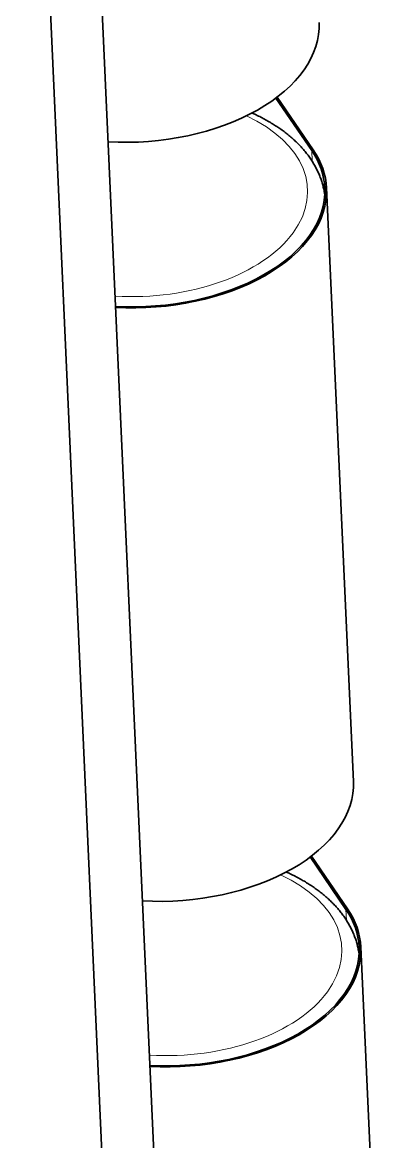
# Model space of a CAD drawing. Extents: x 23 to 417, y 3 to 294.
# Drawn here: x 337.94 to 340.06, y 102.47 to 108.96 of the extents above; entities that cross this region are included whole.
import ezdxf

# ---------------------------------------------------------------- set-up
doc = ezdxf.new("R2010")
doc.units = 0
doc.layers.get('0').update_dxf_attribs({"lineweight": 13})

# ---------------------------------------------------------------- blocks, each defined once
blk = doc.blocks.new('BLOCK4776')
at = {"color": 7, "lineweight": 35}
for p, q in [((45.103, -80.782), (41.545, -1.93)), ((43.619, -81.181), (40.061, -2.329))]:
    blk.add_line(p, q, dxfattribs=at)
at = {"color": 7, "lineweight": 35, "ltscale": 0.045985}
for p, q in [((48.445, -24.344), (47.41, -22.824)), ((49.439, -46.358), (48.403, -44.838))]:
    blk.add_line(p, q, dxfattribs=at)
at = {"color": 7, "lineweight": 35, "ltscale": 0.046439}
for p, q in [((48.492, -24.331), (47.446, -22.796)), ((49.485, -46.346), (48.44, -44.811))]:
    blk.add_line(p, q, dxfattribs=at)
at = {"color": 7, "lineweight": 35, "ltscale": 0.002198}
for p, q in [((46.717, -23.26), (46.797, -23.296)), ((47.71, -45.274), (47.79, -45.311))]:
    blk.add_line(p, q, dxfattribs=at)
at = {"color": 7, "lineweight": 13, "ltscale": 0.007867}
for p, q in [((48.46, -24.658), (48.445, -24.344)), ((49.453, -46.673), (49.439, -46.358))]:
    blk.add_line(p, q, dxfattribs=at)
at = {"color": 7, "lineweight": 35, "ltscale": 0.430722}
for p, q in [((48.876, -25.434), (49.653, -42.645)), ((49.869, -47.448), (50.646, -64.66))]:
    blk.add_line(p, q, dxfattribs=at)
at = {"color": 7, "lineweight": 35}
for centre, major_axis, start_param, end_param in [((43.265, -20.874), (-5.395, -0.243), 1.410132, 3.141611), ((43.481, -25.677), (-5.345, -0.241), 3.141611, 3.495179), ((43.481, -25.677), (-5.395, -0.243), 3.141611, 3.495179), ((43.481, -25.677), (-5.345, -0.241), 1.408618, 3.141611), ((43.481, -25.677), (-5.395, -0.243), 1.410132, 3.141611), ((44.258, -42.889), (-5.395, -0.243), 1.410132, 3.141611), ((44.475, -47.692), (-5.345, -0.241), 3.141611, 3.495179), ((44.475, -47.692), (-5.395, -0.243), 3.141611, 3.495179), ((44.475, -47.692), (-5.345, -0.241), 1.408618, 3.141611), ((44.475, -47.692), (-5.395, -0.243), 1.410132, 3.141611)]:
    blk.add_ellipse(centre, major_axis=major_axis, ratio=0.598205, start_param=start_param, end_param=end_param, dxfattribs=at)
at = {"color": 7, "lineweight": 13}
for centre in [(43.481, -25.677), (44.475, -47.692)]:
    blk.add_ellipse(centre, major_axis=(4.845, 0.219), ratio=0.598205, start_param=4.533321, end_param=7.140788, dxfattribs=at)
at = {"color": 7, "lineweight": 35}
for points in [[(48.825, -25.63), (48.822, -25.609), (48.816, -25.566), (48.804, -25.502), (48.79, -25.438), (48.775, -25.375), (48.758, -25.312), (48.739, -25.25), (48.718, -25.188), (48.696, -25.126), (48.672, -25.065), (48.646, -25.004), (48.619, -24.944), (48.589, -24.885), (48.559, -24.826), (48.526, -24.768), (48.492, -24.71), (48.456, -24.653), (48.419, -24.596), (48.38, -24.539), (48.339, -24.484), (48.297, -24.429), (48.254, -24.375), (48.209, -24.322), (48.164, -24.27), (48.117, -24.22), (48.07, -24.17), (48.021, -24.121), (47.971, -24.073), (47.92, -24.025), (47.867, -23.978), (47.813, -23.932), (47.758, -23.887), (47.701, -23.842), (47.644, -23.798), (47.585, -23.754), (47.525, -23.711), (47.463, -23.67), (47.401, -23.629), (47.338, -23.588), (47.274, -23.549), (47.208, -23.51), (47.142, -23.473), (47.075, -23.436), (47.007, -23.399), (46.938, -23.364), (46.867, -23.33), (46.82, -23.307), (46.797, -23.296)], [(49.819, -47.645), (49.816, -47.623), (49.809, -47.58), (49.797, -47.517), (49.784, -47.453), (49.769, -47.39), (49.751, -47.327), (49.733, -47.264), (49.712, -47.202), (49.689, -47.141), (49.665, -47.08), (49.639, -47.019), (49.612, -46.959), (49.583, -46.9), (49.552, -46.841), (49.52, -46.782), (49.486, -46.725), (49.45, -46.667), (49.412, -46.61), (49.373, -46.554), (49.333, -46.498), (49.291, -46.444), (49.247, -46.389), (49.203, -46.336), (49.157, -46.285), (49.111, -46.234), (49.063, -46.184), (49.014, -46.135), (48.964, -46.087), (48.913, -46.04), (48.86, -45.993), (48.807, -45.947), (48.751, -45.901), (48.695, -45.856), (48.637, -45.812), (48.578, -45.769), (48.518, -45.726), (48.457, -45.684), (48.395, -45.643), (48.331, -45.603), (48.267, -45.563), (48.202, -45.525), (48.136, -45.487), (48.068, -45.45), (48, -45.414), (47.931, -45.379), (47.861, -45.344), (47.814, -45.322), (47.79, -45.311)]]:
    blk.add_open_spline(points, degree=3, knots=[0, 0, 0, 0, 0.06492, 0.129854, 0.194907, 0.259985, 0.325225, 0.390511, 0.455944, 0.521379, 0.587061, 0.652847, 0.718822, 0.784991, 0.851369, 0.917969, 0.985092, 1.053045, 1.121178, 1.189598, 1.258318, 1.327351, 1.39671, 1.466683, 1.535224, 1.60364, 1.672396, 1.741516, 1.81101, 1.880885, 1.951149, 2.021807, 2.093494, 2.165899, 2.238693, 2.311919, 2.385583, 2.459688, 2.534237, 2.609239, 2.684621, 2.760451, 2.83673, 2.913461, 2.990642, 3.068273, 3.146353, 3.224848, 3.224848, 3.224848, 3.224848], dxfattribs=at)

msp = doc.modelspace()

# ---------------------------------------------------------------- block references
at = {"lineweight": 0, "xscale": 0.2, "yscale": 0.2, "zscale": 0.2}
msp.add_blockref('BLOCK4776', (329.9272, 113.0902), dxfattribs=at)

doc.saveas('drawing.dxf')
